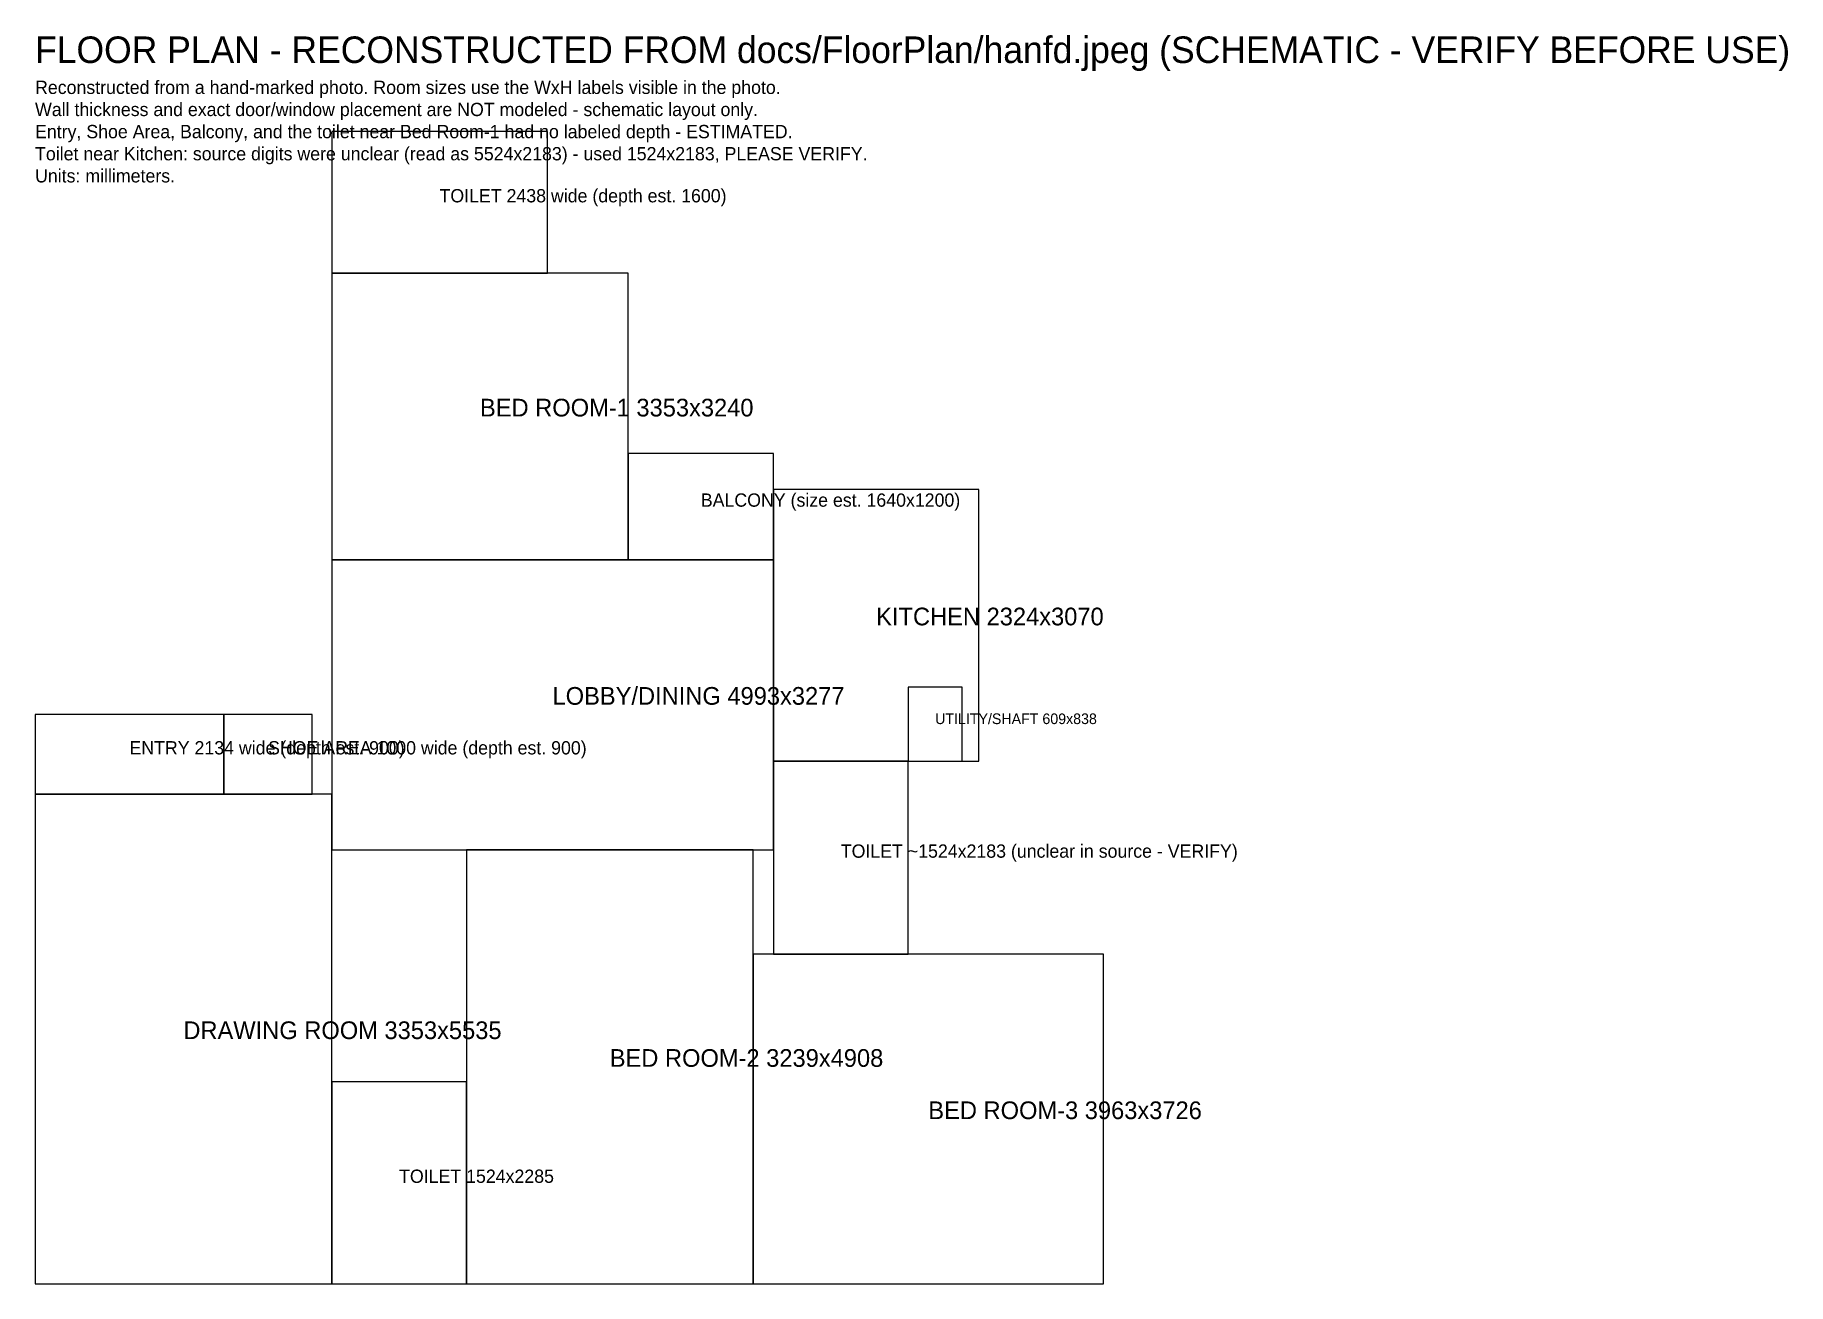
# Model space of a CAD drawing. Header units: millimetres. Extents: x 0 to 19815, y 0 to 14116.
import ezdxf

# ---------------------------------------------------------------- set-up
doc = ezdxf.new("R2010")
doc.units = ezdxf.units.MM

msp = doc.modelspace()

# ---------------------------------------------------------------- linework, layer by layer
at = {"layer": 'BALCONY'}
for p, q in [((8346, 9385), (6706, 9385)), ((6706, 9385), (6706, 8185)), ((8346, 8185), (8346, 9385)), ((6706, 8185), (8346, 8185))]:
    msp.add_line(p, q, dxfattribs=at)
at = {"layer": 'BED_ROOM_1'}
for p, q in [((6706, 11425), (3353, 11425)), ((3353, 11425), (3353, 8185)), ((6706, 8185), (6706, 11425)), ((3353, 8185), (6706, 8185))]:
    msp.add_line(p, q, dxfattribs=at)
at = {"layer": 'BED_ROOM_2'}
for p, q in [((8116, 4908), (4877, 4908)), ((4877, 4908), (4877, 0)), ((8116, 0), (8116, 4908)), ((4877, 0), (8116, 0))]:
    msp.add_line(p, q, dxfattribs=at)
at = {"layer": 'BED_ROOM_3'}
for p, q in [((12079, 3726), (8116, 3726)), ((8116, 3726), (8116, 0)), ((12079, 0), (12079, 3726)), ((8116, 0), (12079, 0))]:
    msp.add_line(p, q, dxfattribs=at)
at = {"layer": 'DRAWING_ROOM'}
for p, q in [((3353, 5535), (0, 5535)), ((0, 5535), (0, 0)), ((3353, 0), (3353, 5535)), ((0, 0), (3353, 0))]:
    msp.add_line(p, q, dxfattribs=at)
at = {"layer": 'ENTRY'}
for p, q in [((2134, 6435), (0, 6435)), ((0, 6435), (0, 5535)), ((2134, 5535), (2134, 6435)), ((0, 5535), (2134, 5535))]:
    msp.add_line(p, q, dxfattribs=at)
at = {"layer": 'KITCHEN'}
for p, q in [((10670, 8979), (8346, 8979)), ((8346, 8979), (8346, 5909)), ((10670, 5909), (10670, 8979)), ((8346, 5909), (10670, 5909))]:
    msp.add_line(p, q, dxfattribs=at)
at = {"layer": 'LOBBY_DINING'}
for p, q in [((8346, 8185), (3353, 8185)), ((3353, 8185), (3353, 4908)), ((8346, 4908), (8346, 8185)), ((3353, 4908), (8346, 4908))]:
    msp.add_line(p, q, dxfattribs=at)
at = {"layer": 'SHOE_AREA'}
for p, q in [((3134, 6435), (2134, 6435)), ((2134, 6435), (2134, 5535)), ((3134, 5535), (3134, 6435)), ((2134, 5535), (3134, 5535))]:
    msp.add_line(p, q, dxfattribs=at)
at = {"layer": 'TOILET_1'}
for p, q in [((4877, 2285), (3353, 2285)), ((3353, 2285), (3353, 0)), ((4877, 0), (4877, 2285)), ((3353, 0), (4877, 0))]:
    msp.add_line(p, q, dxfattribs=at)
at = {"layer": 'TOILET_2'}
for p, q in [((9870, 5909), (8346, 5909)), ((8346, 5909), (8346, 3726)), ((9870, 3726), (9870, 5909)), ((8346, 3726), (9870, 3726))]:
    msp.add_line(p, q, dxfattribs=at)
at = {"layer": 'TOILET_A'}
for p, q in [((5791, 13025), (3353, 13025)), ((3353, 13025), (3353, 11425)), ((5791, 11425), (5791, 13025)), ((3353, 11425), (5791, 11425))]:
    msp.add_line(p, q, dxfattribs=at)
at = {"layer": 'UTILITY_NOOK'}
for p, q in [((10479, 6747), (9870, 6747)), ((9870, 6747), (9870, 5909)), ((10479, 5909), (10479, 6747)), ((9870, 5909), (10479, 5909))]:
    msp.add_line(p, q, dxfattribs=at)

# ---------------------------------------------------------------- texts
at = {"layer": 'BALCONY'}
msp.add_text('BALCONY (size est. 1640x1200)', height=150, dxfattribs=at).set_placement((7526, 8785))
at = {"layer": 'BED_ROOM_1'}
msp.add_text('BED ROOM-1 3353x3240', height=200, dxfattribs=at).set_placement((5029.5, 9805))
at = {"layer": 'BED_ROOM_2'}
msp.add_text('BED ROOM-2 3239x4908', height=200, dxfattribs=at).set_placement((6496.5, 2454))
at = {"layer": 'BED_ROOM_3'}
msp.add_text('BED ROOM-3 3963x3726', height=200, dxfattribs=at).set_placement((10097.5, 1863))
at = {"layer": 'DRAWING_ROOM'}
msp.add_text('DRAWING ROOM 3353x5535', height=200, dxfattribs=at).set_placement((1676.5, 2767.5))
at = {"layer": 'ENTRY'}
msp.add_text('ENTRY 2134 wide (depth est. 900)', height=150, dxfattribs=at).set_placement((1067, 5985))
at = {"layer": 'KITCHEN'}
msp.add_text('KITCHEN 2324x3070', height=200, dxfattribs=at).set_placement((9508, 7444))
at = {"layer": 'LOBBY_DINING'}
msp.add_text('LOBBY/DINING 4993x3277', height=200, dxfattribs=at).set_placement((5849.5, 6546.5))
at = {"layer": 'NOTES'}
for s, height, p in [('FLOOR PLAN - RECONSTRUCTED FROM docs/FloorPlan/hanfd.jpeg (SCHEMATIC - VERIFY BEFORE USE)', 300, (0, 13800)), ('Reconstructed from a hand-marked photo. Room sizes use the WxH labels visible in the photo.', 150, (0, 13450)), ('Wall thickness and exact door/window placement are NOT modeled - schematic layout only.', 150, (0, 13200)), ('Entry, Shoe Area, Balcony, and the toilet near Bed Room-1 had no labeled depth - ESTIMATED.', 150, (0, 12950)), ('Toilet near Kitchen: source digits were unclear (read as 5524x2183) - used 1524x2183, PLEASE VERIFY.', 150, (0, 12700)), ('Units: millimeters.', 150, (0, 12450))]:
    msp.add_text(s, height=height, dxfattribs=at).set_placement(p)
at = {"layer": 'SHOE_AREA'}
msp.add_text('SHOE AREA 1000 wide (depth est. 900)', height=150, dxfattribs=at).set_placement((2634, 5985))
at = {"layer": 'TOILET_1'}
msp.add_text('TOILET 1524x2285', height=150, dxfattribs=at).set_placement((4115, 1142.5))
at = {"layer": 'TOILET_2'}
msp.add_text('TOILET ~1524x2183 (unclear in source - VERIFY)', height=150, dxfattribs=at).set_placement((9108, 4817.5))
at = {"layer": 'TOILET_A'}
msp.add_text('TOILET 2438 wide (depth est. 1600)', height=150, dxfattribs=at).set_placement((4572, 12225))
at = {"layer": 'UTILITY_NOOK'}
msp.add_text('UTILITY/SHAFT 609x838', height=120, dxfattribs=at).set_placement((10174.5, 6328))

doc.saveas('drawing.dxf')
